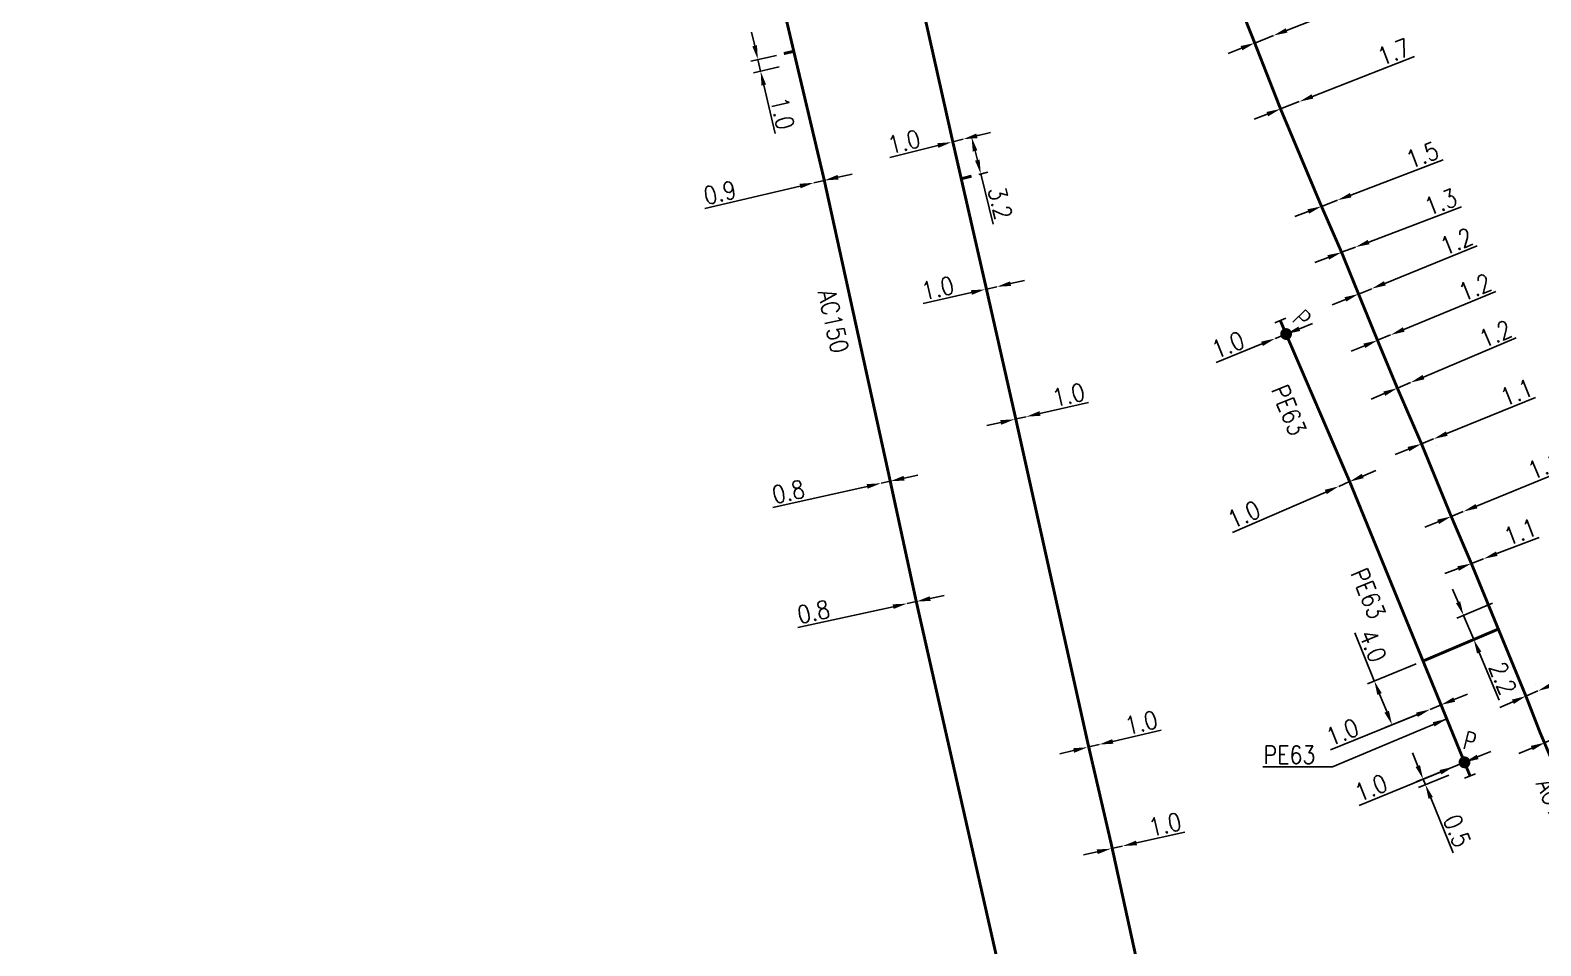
# Model space of a CAD drawing. Header units: millimetres. Extents: x 149996 to 151004, y 126998 to 128018.
# Drawn here: x 150780.6 to 150908.2, y 127329.1 to 127406.4 of the extents above; entities that cross this region are included whole.
import ezdxf
from ezdxf.enums import TextEntityAlignment as Align

# ---------------------------------------------------------------- set-up
doc = ezdxf.new("R2010")
doc.units = ezdxf.units.MM
doc.header["$PDMODE"] = 34
for name, pattern in [('L_100_AP', [14, 10, -1.5, 1, -1.5]), ('L_100_PE', [14, 10, -1.5, 1, -1.5]), ('L_25_AP', [2000, 1000, 1000])]:
    doc.linetypes.add(name, pattern=pattern)
doc.layers.get('0').update_dxf_attribs({"linetype": 'CONTINUOUS'})
doc.layers.get('DEFPOINTS').update_dxf_attribs({"linetype": 'CONTINUOUS'})
for name, color, linetype in [('L_140', 3, 'CONTINUOUS'), ('L_150', 1, 'CONTINUOUS'), ('L_300', 7, 'CONTINUOUS'), ('L_340', 7, 'CONTINUOUS')]:
    doc.layers.add(name, color=color, linetype=linetype)
doc.layers.add('L_170', color=7, linetype='CONTINUOUS', plot=False)
doc.styles.add('G_ROMANS', font='ROMANS.SHX', dxfattribs={"width": 0.75})
doc.styles.get("Standard").update_dxf_attribs({"font": 'romans.shx', "width": 0.85})
doc.dimstyles.get("Standard").update_dxf_attribs({"dimtxt": 1.5, "dimasz": 1.2, "dimexe": 0.625, "dimexo": 0.625, "dimgap": 0.25, "dimtad": 1, "dimdec": 1, "dimzin": 0, "dimdsep": 46, "dimtxsty": 'Standard', "dimcen": -0.5, "dimadec": 0, "dimazin": 0, "dimtfac": 1, "dimtdec": 1, "dimtmove": 0, "dimatfit": 3, "dimfxl": 0, "dimtolj": 1, "dimtzin": 0, "dimarcsym": 0})

# ---------------------------------------------------------------- blocks, each defined once
blk = doc.blocks.new('*D88')
at = {"layer": 'DEFPOINTS', "color": 0, "linetype": 'Continuous', "transparency": 16777216}
for p in [(150846.79, 127393.54), (150846.79, 127393.54), (150847.67, 127393.74)]:
    blk.add_point(p, dxfattribs=at)
at = {"layer": 'L_150', "color": 0, "linetype": 'Continuous', "lineweight": -2, "transparency": 16777216}
for p, q in [((150848.84, 127394.01), (150850.01, 127394.28)), ((150845.62, 127393.26), (150837.57, 127391.38)), ((150847.67, 127393.74), (150846.79, 127393.54)), ((150846.93, 127392.93), (150846.93, 127392.93)), ((150847.81, 127393.13), (150847.81, 127393.13))]:
    blk.add_line(p, q, dxfattribs=at)
at = {"layer": 'L_150', "color": 0, "linetype": 'Continuous', "transparency": 16777216}
for points in [[(150848.79, 127394.21), (150848.88, 127393.82), (150847.67, 127393.74)], [(150845.58, 127393.46), (150845.67, 127393.07), (150846.79, 127393.54)]]:
    blk.add_solid(points, dxfattribs=at)
at = {"layer": 'L_150', "color": 0, "linetype": 'Continuous', "transparency": 16777216, "insert": (150838.85, 127392.71), "char_height": 1.5, "attachment_point": 5, "rotation": 13.1232}
blk.add_mtext('\\A1;0.9', dxfattribs=at)
blk = doc.blocks.new('*D94')
at = {"layer": 'DEFPOINTS', "color": 0, "linetype": 'Continuous', "transparency": 16777216}
for p in [(150885.76, 127380.39), (150885.76, 127380.39), (150886.68, 127380.77)]:
    blk.add_point(p, dxfattribs=at)
at = {"layer": 'L_300', "color": 0, "linetype": 'Continuous', "lineweight": -2, "transparency": 16777216}
for p, q in [((150887.8, 127381.22), (150888.91, 127381.66)), ((150884.64, 127379.94), (150880.76, 127378.38)), ((150886.68, 127380.77), (150885.76, 127380.39))]:
    blk.add_line(p, q, dxfattribs=at)
at = {"layer": 'L_300', "color": 0, "linetype": 'Continuous', "transparency": 16777216}
for points in [[(150887.72, 127381.4), (150887.87, 127381.03), (150886.68, 127380.77)], [(150884.57, 127380.13), (150884.72, 127379.76), (150885.76, 127380.39)]]:
    blk.add_solid(points, dxfattribs=at)
at = {"layer": 'L_300', "color": 0, "linetype": 'Continuous', "transparency": 16777216, "insert": (150881.77, 127379.86), "char_height": 1.5, "attachment_point": 5, "rotation": 21.9541}
blk.add_mtext('\\A1;1.0', dxfattribs=at)
blk = doc.blocks.new('*D95')
at = {"layer": 'DEFPOINTS', "color": 0, "linetype": 'Continuous', "transparency": 16777216}
for p in [(150891.13, 127367.91), (150891.13, 127367.91), (150892.05, 127368.31)]:
    blk.add_point(p, dxfattribs=at)
at = {"layer": 'L_140', "color": 0, "linetype": 'Continuous', "lineweight": -2, "transparency": 16777216}
for p, q in [((150893.15, 127368.78), (150894.25, 127369.26)), ((150890.03, 127367.43), (150882.14, 127364.02)), ((150892.05, 127368.31), (150891.13, 127367.91))]:
    blk.add_line(p, q, dxfattribs=at)
at = {"layer": 'L_140', "color": 0, "linetype": 'Continuous', "transparency": 16777216}
for points in [[(150893.07, 127368.97), (150893.23, 127368.6), (150892.05, 127368.31)], [(150889.95, 127367.62), (150890.11, 127367.25), (150891.13, 127367.91)]]:
    blk.add_solid(points, dxfattribs=at)
at = {"layer": 'L_140', "color": 0, "linetype": 'Continuous', "transparency": 16777216, "insert": (150883.11, 127365.53), "char_height": 1.5, "attachment_point": 5, "rotation": 23.404}
blk.add_mtext('\\A1;1.0', dxfattribs=at)
blk = doc.blocks.new('*D96')
at = {"layer": 'DEFPOINTS', "color": 0, "linetype": 'Continuous', "transparency": 16777216}
for p in [(150904.71, 127358.29), (150901.67, 127357.02), (150904.61, 127355.86)]:
    blk.add_point(p, dxfattribs=at)
at = {"layer": 'L_140', "color": 0, "linetype": 'Continuous', "lineweight": -2, "transparency": 16777216}
for p, q in [((150901.21, 127358.12), (150900.75, 127359.23)), ((150904.13, 127358.05), (150901.1, 127356.78)), ((150901.67, 127357.02), (150902.53, 127354.99)), ((150904.04, 127355.62), (150901.95, 127354.75)), ((150902.99, 127353.88), (150904.68, 127349.85))]:
    blk.add_line(p, q, dxfattribs=at)
at = {"layer": 'L_140', "color": 0, "linetype": 'Continuous', "transparency": 16777216}
for points in [[(150901.39, 127358.2), (150901.03, 127358.05), (150901.67, 127357.02)], [(150903.17, 127353.96), (150902.81, 127353.8), (150902.53, 127354.99)]]:
    blk.add_solid(points, dxfattribs=at)
at = {"layer": 'L_140', "color": 0, "linetype": 'Continuous', "transparency": 16777216, "insert": (150904.99, 127351.7), "char_height": 1.5, "attachment_point": 5, "rotation": 292.7644}
blk.add_mtext('\\A1;2.2', dxfattribs=at)
blk = doc.blocks.new('*D106')
at = {"layer": 'DEFPOINTS', "color": 0, "linetype": 'Continuous', "transparency": 16777216}
for p in [(150909.61, 127346.71), (150909.61, 127346.71), (150908.55, 127346.27)]:
    blk.add_point(p, dxfattribs=at)
at = {"layer": 'L_140', "color": 0, "linetype": 'Continuous', "lineweight": -2, "transparency": 16777216}
for p, q in [((150910.72, 127347.17), (150918.77, 127350.49)), ((150908.55, 127346.27), (150909.61, 127346.71)), ((150907.44, 127345.81), (150906.33, 127345.36))]:
    blk.add_line(p, q, dxfattribs=at)
at = {"layer": 'L_140', "color": 0, "linetype": 'Continuous', "transparency": 16777216}
for points in [[(150910.64, 127347.35), (150910.79, 127346.98), (150909.61, 127346.71)], [(150907.36, 127346), (150907.51, 127345.63), (150908.55, 127346.27)]]:
    blk.add_solid(points, dxfattribs=at)
at = {"layer": 'L_140', "color": 0, "linetype": 'Continuous', "transparency": 16777216, "insert": (150917.01, 127350.85), "char_height": 1.5, "attachment_point": 5, "rotation": 22.4252}
blk.add_mtext('\\A1;1.2', dxfattribs=at)
blk = doc.blocks.new('*D107')
at = {"layer": 'DEFPOINTS', "color": 0, "linetype": 'Continuous', "transparency": 16777216}
for p in [(150907.95, 127350.64), (150907.95, 127350.64), (150906.94, 127350.2)]:
    blk.add_point(p, dxfattribs=at)
at = {"layer": 'L_140', "color": 0, "linetype": 'Continuous', "lineweight": -2, "transparency": 16777216}
for p, q in [((150909.05, 127351.12), (150916.58, 127354.37)), ((150906.7, 127350.78), (150906.7, 127350.78)), ((150906.94, 127350.2), (150907.95, 127350.64)), ((150907.71, 127351.21), (150907.71, 127351.21)), ((150905.84, 127349.73), (150904.74, 127349.25))]:
    blk.add_line(p, q, dxfattribs=at)
at = {"layer": 'L_140', "color": 0, "linetype": 'Continuous', "transparency": 16777216}
for points in [[(150908.98, 127351.3), (150909.13, 127350.93), (150907.95, 127350.64)], [(150905.76, 127349.91), (150905.92, 127349.54), (150906.94, 127350.2)]]:
    blk.add_solid(points, dxfattribs=at)
at = {"layer": 'L_140', "color": 0, "linetype": 'Continuous', "transparency": 16777216, "insert": (150914.98, 127354.76), "char_height": 1.5, "attachment_point": 5, "rotation": 23.3792}
blk.add_mtext('\\A1;1.1', dxfattribs=at)
blk = doc.blocks.new('*D108')
at = {"layer": 'DEFPOINTS', "color": 0, "linetype": 'Continuous', "transparency": 16777216}
for p in [(150898.12, 127371.5), (150899.14, 127371.91), (150899.14, 127371.91)]:
    blk.add_point(p, dxfattribs=at)
at = {"layer": 'L_140', "color": 0, "linetype": 'Continuous', "lineweight": -2, "transparency": 16777216}
for p, q in [((150900.26, 127372.37), (150907.76, 127375.41)), ((150897.01, 127371.05), (150895.9, 127370.6)), ((150898.12, 127371.5), (150899.14, 127371.91)), ((150899.38, 127371.34), (150899.38, 127371.34))]:
    blk.add_line(p, q, dxfattribs=at)
at = {"layer": 'L_140', "color": 0, "linetype": 'Continuous', "transparency": 16777216}
for points in [[(150900.18, 127372.55), (150900.33, 127372.18), (150899.14, 127371.91)], [(150896.94, 127371.24), (150897.09, 127370.87), (150898.12, 127371.5)]]:
    blk.add_solid(points, dxfattribs=at)
at = {"layer": 'L_140', "color": 0, "linetype": 'Continuous', "transparency": 16777216, "insert": (150906.16, 127375.84), "char_height": 1.5, "attachment_point": 5, "rotation": 22.0721}
blk.add_mtext('\\A1;1.1', dxfattribs=at)
blk = doc.blocks.new('*D109')
at = {"layer": 'DEFPOINTS', "color": 0, "linetype": 'Continuous', "transparency": 16777216}
for p in [(150896.08, 127376.2), (150897.19, 127376.67), (150897.19, 127376.67)]:
    blk.add_point(p, dxfattribs=at)
at = {"layer": 'L_140', "color": 0, "linetype": 'Continuous', "lineweight": -2, "transparency": 16777216}
for p, q in [((150898.29, 127377.14), (150906.12, 127380.44)), ((150896.08, 127376.2), (150897.19, 127376.67)), ((150894.97, 127375.74), (150893.87, 127375.27))]:
    blk.add_line(p, q, dxfattribs=at)
at = {"layer": 'L_140', "color": 0, "linetype": 'Continuous', "transparency": 16777216}
for points in [[(150898.21, 127377.32), (150898.37, 127376.95), (150897.19, 127376.67)], [(150894.9, 127375.92), (150895.05, 127375.55), (150896.08, 127376.2)]]:
    blk.add_solid(points, dxfattribs=at)
at = {"layer": 'L_140', "color": 0, "linetype": 'Continuous', "transparency": 16777216, "insert": (150904.35, 127380.78), "char_height": 1.5, "attachment_point": 5, "rotation": 22.8926}
blk.add_mtext('\\A1;1.2', dxfattribs=at)
blk = doc.blocks.new('*D110')
at = {"layer": 'DEFPOINTS', "color": 0, "linetype": 'Continuous', "transparency": 16777216}
for p in [(150891.37, 127387.67), (150892.53, 127388.11), (150892.53, 127388.11)]:
    blk.add_point(p, dxfattribs=at)
at = {"layer": 'L_140', "color": 0, "linetype": 'Continuous', "lineweight": -2, "transparency": 16777216}
for p, q in [((150893.66, 127388.54), (150901.49, 127391.51)), ((150891.37, 127387.67), (150892.53, 127388.11)), ((150890.24, 127387.24), (150889.12, 127386.82))]:
    blk.add_line(p, q, dxfattribs=at)
at = {"layer": 'L_140', "color": 0, "linetype": 'Continuous', "transparency": 16777216}
for points in [[(150890.17, 127387.43), (150890.31, 127387.05), (150891.37, 127387.67)], [(150893.58, 127388.72), (150893.73, 127388.35), (150892.53, 127388.11)]]:
    blk.add_solid(points, dxfattribs=at)
at = {"layer": 'L_140', "color": 0, "linetype": 'Continuous', "transparency": 16777216, "insert": (150899.74, 127391.91), "char_height": 1.5, "attachment_point": 5, "rotation": 20.7763}
blk.add_mtext('\\A1;1.3', dxfattribs=at)
blk = doc.blocks.new('*D111')
at = {"layer": 'DEFPOINTS', "color": 0, "linetype": 'Continuous', "transparency": 16777216}
for p in [(150889.67, 127391.55), (150891.02, 127392.07), (150891.02, 127392.07)]:
    blk.add_point(p, dxfattribs=at)
at = {"layer": 'L_140', "color": 0, "linetype": 'Continuous', "lineweight": -2, "transparency": 16777216}
for p, q in [((150892.14, 127392.5), (150899.94, 127395.49)), ((150889.67, 127391.55), (150891.02, 127392.07)), ((150888.55, 127391.12), (150887.43, 127390.69))]:
    blk.add_line(p, q, dxfattribs=at)
at = {"layer": 'L_140', "color": 0, "linetype": 'Continuous', "transparency": 16777216}
for points in [[(150892.07, 127392.68), (150892.21, 127392.31), (150891.02, 127392.07)], [(150888.48, 127391.3), (150888.62, 127390.93), (150889.67, 127391.55)]]:
    blk.add_solid(points, dxfattribs=at)
at = {"layer": 'L_140', "color": 0, "linetype": 'Continuous', "transparency": 16777216, "insert": (150898.19, 127395.89), "char_height": 1.5, "attachment_point": 5, "rotation": 21.0106}
blk.add_mtext('\\A1;1.5', dxfattribs=at)
blk = doc.blocks.new('*D112')
at = {"layer": 'DEFPOINTS', "color": 0, "linetype": 'Continuous', "transparency": 16777216}
for p in [(150887.79, 127400.39), (150887.79, 127400.39), (150886.21, 127399.78)]:
    blk.add_point(p, dxfattribs=at)
at = {"layer": 'L_140', "color": 0, "linetype": 'Continuous', "lineweight": -2, "transparency": 16777216}
for p, q in [((150888.91, 127400.83), (150897.53, 127404.2)), ((150886.21, 127399.78), (150887.79, 127400.39)), ((150885.09, 127399.34), (150883.97, 127398.9))]:
    blk.add_line(p, q, dxfattribs=at)
at = {"layer": 'L_140', "color": 0, "linetype": 'Continuous', "transparency": 16777216}
for points in [[(150888.84, 127401.02), (150888.98, 127400.65), (150887.79, 127400.39)], [(150885.02, 127399.52), (150885.16, 127399.15), (150886.21, 127399.78)]]:
    blk.add_solid(points, dxfattribs=at)
at = {"layer": 'L_140', "color": 0, "linetype": 'Continuous', "transparency": 16777216, "insert": (150895.77, 127404.59), "char_height": 1.5, "attachment_point": 5, "rotation": 21.3641}
blk.add_mtext('\\A1;1.7', dxfattribs=at)
blk = doc.blocks.new('L_300_12')
at = {"color": 0, "linetype": 'Continuous', "const_width": 0.497, "flags": 128}
blk.add_lwpolyline([(-0.25, 0, 1), (0.25, 0, 1)], format="xyb", close=True, dxfattribs=at)
at = {"color": 0, "linetype": 'Continuous', "style": 'G_ROMANS', "width": 0.75}
blk.add_text('P', height=1.5, dxfattribs=at).set_placement((0, 1.85), align=Align.MIDDLE)
at = {"color": 0, "linetype": 'Continuous', "style": 'G_ROMANS', "width": 0.75, "flags": 3}
for tag, p in [('DEF_LEG', (0, -5)), ('DEF_COUP', (0, -7.5)), ('DEF_TYPE', (0, -10))]:
    blk.add_attdef(tag, text='', height=1.2, dxfattribs=at).set_placement(p, align=Align.MIDDLE)
blk = doc.blocks.new('L_340_07')
at = {"color": 0, "linetype": 'Continuous', "const_width": 0.25, "flags": 128}
blk.add_lwpolyline([(0, 0), (1.25, 0)], dxfattribs=at)
at = {"color": 0, "linetype": 'Continuous', "flags": 128}
blk.add_lwpolyline([(1.25, -0.5), (1.25, 0.5)], dxfattribs=at)
at = {"color": 0, "linetype": 'Continuous', "style": 'G_ROMANS', "width": 0.75, "flags": 3}
for tag, p in [('DEF_LEG', (0.72, -3.47)), ('DEF_COUP', (0.72, -5.97)), ('DEF_TYPE', (0.72, -8.47))]:
    blk.add_attdef(tag, text='', height=1.2, dxfattribs=at).set_placement(p, align=Align.MIDDLE)
blk = doc.blocks.new('*D138')
at = {"layer": 'DEFPOINTS', "color": 0, "linetype": 'Continuous', "transparency": 16777216}
for p in [(150902.33, 127361.4), (150903.36, 127361.79), (150903.36, 127361.79)]:
    blk.add_point(p, dxfattribs=at)
at = {"layer": 'L_140', "color": 0, "linetype": 'Continuous', "lineweight": -2, "transparency": 16777216}
for p, q in [((150904.48, 127362.23), (150908.05, 127363.6)), ((150901.21, 127360.97), (150900.09, 127360.54)), ((150902.33, 127361.4), (150903.36, 127361.79))]:
    blk.add_line(p, q, dxfattribs=at)
at = {"layer": 'L_140', "color": 0, "linetype": 'Continuous', "transparency": 16777216}
for points in [[(150904.41, 127362.41), (150904.55, 127362.04), (150903.36, 127361.79)], [(150901.14, 127361.16), (150901.28, 127360.78), (150902.33, 127361.4)]]:
    blk.add_solid(points, dxfattribs=at)
at = {"layer": 'L_140', "color": 0, "linetype": 'Continuous', "transparency": 16777216, "insert": (150906.46, 127364.06), "char_height": 1.5, "attachment_point": 5, "rotation": 21.0384}
blk.add_mtext('\\A1;1.1', dxfattribs=at)
blk = doc.blocks.new('*D139')
at = {"layer": 'DEFPOINTS', "color": 0, "linetype": 'Continuous', "transparency": 16777216}
for p in [(150900.63, 127365.37), (150901.65, 127365.78), (150901.65, 127365.78)]:
    blk.add_point(p, dxfattribs=at)
at = {"layer": 'L_140', "color": 0, "linetype": 'Continuous', "lineweight": -2, "transparency": 16777216}
for p, q in [((150902.76, 127366.24), (150910.06, 127369.22)), ((150899.52, 127364.91), (150898.41, 127364.46)), ((150900.63, 127365.37), (150901.65, 127365.78))]:
    blk.add_line(p, q, dxfattribs=at)
at = {"layer": 'L_140', "color": 0, "linetype": 'Continuous', "transparency": 16777216}
for points in [[(150902.69, 127366.42), (150902.84, 127366.05), (150901.65, 127365.78)], [(150899.45, 127365.1), (150899.6, 127364.73), (150900.63, 127365.37)]]:
    blk.add_solid(points, dxfattribs=at)
at = {"layer": 'L_140', "color": 0, "linetype": 'Continuous', "transparency": 16777216, "insert": (150908.47, 127369.65), "char_height": 1.5, "attachment_point": 5, "rotation": 22.2521}
blk.add_mtext('\\A1;1.1', dxfattribs=at)
blk = doc.blocks.new('*D140')
at = {"layer": 'DEFPOINTS', "color": 0, "linetype": 'Continuous', "transparency": 16777216}
for p in [(150894.4, 127380.24), (150895.51, 127380.69), (150895.51, 127380.69)]:
    blk.add_point(p, dxfattribs=at)
at = {"layer": 'L_140', "color": 0, "linetype": 'Continuous', "lineweight": -2, "transparency": 16777216}
for p, q in [((150896.62, 127381.15), (150904.4, 127384.35)), ((150894.4, 127380.24), (150895.51, 127380.69)), ((150893.29, 127379.78), (150892.18, 127379.32))]:
    blk.add_line(p, q, dxfattribs=at)
at = {"layer": 'L_140', "color": 0, "linetype": 'Continuous', "transparency": 16777216}
for points in [[(150896.54, 127381.34), (150896.69, 127380.97), (150895.51, 127380.69)], [(150893.21, 127379.96), (150893.37, 127379.59), (150894.4, 127380.24)]]:
    blk.add_solid(points, dxfattribs=at)
at = {"layer": 'L_140', "color": 0, "linetype": 'Continuous', "transparency": 16777216, "insert": (150902.63, 127384.71), "char_height": 1.5, "attachment_point": 5, "rotation": 22.3886}
blk.add_mtext('\\A1;1.2', dxfattribs=at)
blk = doc.blocks.new('*D141')
at = {"layer": 'DEFPOINTS', "color": 0, "linetype": 'Continuous', "transparency": 16777216}
for p in [(150892.8, 127384.15), (150893.91, 127384.6), (150893.91, 127384.6)]:
    blk.add_point(p, dxfattribs=at)
at = {"layer": 'L_140', "color": 0, "linetype": 'Continuous', "lineweight": -2, "transparency": 16777216}
for p, q in [((150895.02, 127385.05), (150902.83, 127388.22)), ((150891.69, 127383.7), (150890.57, 127383.25)), ((150892.8, 127384.15), (150893.91, 127384.6))]:
    blk.add_line(p, q, dxfattribs=at)
at = {"layer": 'L_140', "color": 0, "linetype": 'Continuous', "transparency": 16777216}
for points in [[(150894.95, 127385.24), (150895.1, 127384.87), (150893.91, 127384.6)], [(150891.61, 127383.88), (150891.76, 127383.51), (150892.8, 127384.15)]]:
    blk.add_solid(points, dxfattribs=at)
at = {"layer": 'L_140', "color": 0, "linetype": 'Continuous', "transparency": 16777216, "insert": (150901.07, 127388.59), "char_height": 1.5, "attachment_point": 5, "rotation": 22.0952}
blk.add_mtext('\\A1;1.2', dxfattribs=at)
blk = doc.blocks.new('*D192')
at = {"layer": 'DEFPOINTS', "color": 0, "linetype": 'Continuous', "transparency": 16777216}
for p in [(150853.24, 127368.34), (150852.46, 127368.17), (150852.46, 127368.17)]:
    blk.add_point(p, dxfattribs=at)
at = {"layer": 'L_150', "color": 0, "linetype": 'Continuous', "lineweight": -2, "transparency": 16777216}
for p, q in [((150853.24, 127368.34), (150852.46, 127368.17)), ((150854.41, 127368.6), (150855.58, 127368.86)), ((150851.29, 127367.91), (150843.31, 127366.13))]:
    blk.add_line(p, q, dxfattribs=at)
at = {"layer": 'L_150', "color": 0, "linetype": 'Continuous', "transparency": 16777216}
for points in [[(150854.37, 127368.8), (150854.45, 127368.4), (150853.24, 127368.34)], [(150851.24, 127368.1), (150851.33, 127367.71), (150852.46, 127368.17)]]:
    blk.add_solid(points, dxfattribs=at)
at = {"layer": 'L_150', "color": 0, "linetype": 'Continuous', "transparency": 16777216, "insert": (150844.64, 127367.45), "char_height": 1.5, "attachment_point": 5, "rotation": 12.5262}
blk.add_mtext('\\A1;0.8', dxfattribs=at)
blk = doc.blocks.new('*D197')
at = {"layer": 'DEFPOINTS', "color": 0, "linetype": 'Continuous', "transparency": 16777216}
for p in [(150855.44, 127358.18), (150854.66, 127358.01), (150854.66, 127358.01)]:
    blk.add_point(p, dxfattribs=at)
at = {"layer": 'L_150', "color": 0, "linetype": 'Continuous', "lineweight": -2, "transparency": 16777216}
for p, q in [((150855.44, 127358.18), (150854.66, 127358.01)), ((150856.61, 127358.43), (150857.79, 127358.69)), ((150853.49, 127357.75), (150845.42, 127356))]:
    blk.add_line(p, q, dxfattribs=at)
at = {"layer": 'L_150', "color": 0, "linetype": 'Continuous', "transparency": 16777216}
for points in [[(150856.57, 127358.63), (150856.66, 127358.24), (150855.44, 127358.18)], [(150853.44, 127357.95), (150853.53, 127357.56), (150854.66, 127358.01)]]:
    blk.add_solid(points, dxfattribs=at)
at = {"layer": 'L_150', "color": 0, "linetype": 'Continuous', "transparency": 16777216, "insert": (150846.76, 127357.31), "char_height": 1.5, "attachment_point": 5, "rotation": 12.2633}
blk.add_mtext('\\A1;0.8', dxfattribs=at)
blk = doc.blocks.new('*D212')
at = {"layer": 'DEFPOINTS', "color": 0, "linetype": 'Continuous', "transparency": 16777216}
for p in [(150869.9, 127345.88), (150870.88, 127346.11), (150870.88, 127346.11)]:
    blk.add_point(p, dxfattribs=at)
at = {"layer": 'L_140', "color": 0, "linetype": 'Continuous', "lineweight": -2, "transparency": 16777216}
for p, q in [((150870.74, 127346.72), (150870.74, 127346.72)), ((150872.05, 127346.38), (150876.13, 127347.33)), ((150868.73, 127345.61), (150867.57, 127345.34)), ((150869.76, 127346.49), (150869.76, 127346.49)), ((150869.9, 127345.88), (150870.88, 127346.11))]:
    blk.add_line(p, q, dxfattribs=at)
at = {"layer": 'L_140', "color": 0, "linetype": 'Continuous', "transparency": 16777216}
for points in [[(150868.69, 127345.8), (150868.78, 127345.41), (150869.9, 127345.88)], [(150872, 127346.57), (150872.09, 127346.18), (150870.88, 127346.11)]]:
    blk.add_solid(points, dxfattribs=at)
at = {"layer": 'L_140', "color": 0, "linetype": 'Continuous', "transparency": 16777216, "insert": (150874.44, 127347.96), "char_height": 1.5, "attachment_point": 5, "rotation": 13.1009}
blk.add_mtext('\\A1;1.0', dxfattribs=at)
blk = doc.blocks.new('*D213')
at = {"layer": 'DEFPOINTS', "color": 0, "linetype": 'Continuous', "transparency": 16777216}
for p in [(150871.9, 127337.32), (150872.87, 127337.54), (150872.87, 127337.54)]:
    blk.add_point(p, dxfattribs=at)
at = {"layer": 'L_140', "color": 0, "linetype": 'Continuous', "lineweight": -2, "transparency": 16777216}
for p, q in [((150874.04, 127337.8), (150878.13, 127338.72)), ((150870.73, 127337.05), (150869.56, 127336.79)), ((150871.9, 127337.32), (150872.87, 127337.54))]:
    blk.add_line(p, q, dxfattribs=at)
at = {"layer": 'L_140', "color": 0, "linetype": 'Continuous', "transparency": 16777216}
for points in [[(150874, 127338), (150874.09, 127337.61), (150872.87, 127337.54)], [(150870.68, 127337.25), (150870.77, 127336.86), (150871.9, 127337.32)]]:
    blk.add_solid(points, dxfattribs=at)
at = {"layer": 'L_140', "color": 0, "linetype": 'Continuous', "transparency": 16777216, "insert": (150876.45, 127339.37), "char_height": 1.5, "attachment_point": 5, "rotation": 12.739}
blk.add_mtext('\\A1;1.0', dxfattribs=at)
blk = doc.blocks.new('*D214')
at = {"layer": 'DEFPOINTS', "color": 0, "linetype": 'Continuous', "transparency": 16777216}
for p in [(150863.75, 127373.57), (150864.72, 127373.79), (150864.72, 127373.79)]:
    blk.add_point(p, dxfattribs=at)
at = {"layer": 'L_140', "color": 0, "linetype": 'Continuous', "lineweight": -2, "transparency": 16777216}
for p, q in [((150865.89, 127374.06), (150869.98, 127374.99)), ((150863.75, 127373.57), (150864.72, 127373.79)), ((150862.58, 127373.3), (150861.41, 127373.04))]:
    blk.add_line(p, q, dxfattribs=at)
at = {"layer": 'L_140', "color": 0, "linetype": 'Continuous', "transparency": 16777216}
for points in [[(150862.53, 127373.5), (150862.62, 127373.11), (150863.75, 127373.57)], [(150865.85, 127374.26), (150865.94, 127373.87), (150864.72, 127373.79)]]:
    blk.add_solid(points, dxfattribs=at)
at = {"layer": 'L_140', "color": 0, "linetype": 'Continuous', "transparency": 16777216, "insert": (150868.3, 127375.63), "char_height": 1.5, "attachment_point": 5, "rotation": 12.8562}
blk.add_mtext('\\A1;1.0', dxfattribs=at)
blk = doc.blocks.new('*D215')
at = {"layer": 'DEFPOINTS', "color": 0, "linetype": 'Continuous', "transparency": 16777216}
for p in [(150858.42, 127396.97), (150859.4, 127397.22), (150859.4, 127397.22)]:
    blk.add_point(p, dxfattribs=at)
at = {"layer": 'L_140', "color": 0, "linetype": 'Continuous', "lineweight": -2, "transparency": 16777216}
for p, q in [((150860.56, 127397.51), (150861.72, 127397.8)), ((150857.26, 127396.68), (150853.2, 127395.67)), ((150859.4, 127397.22), (150858.42, 127396.97))]:
    blk.add_line(p, q, dxfattribs=at)
at = {"layer": 'L_140', "color": 0, "linetype": 'Continuous', "transparency": 16777216}
for points in [[(150860.51, 127397.7), (150860.61, 127397.31), (150859.4, 127397.22)], [(150857.21, 127396.88), (150857.31, 127396.49), (150858.42, 127396.97)]]:
    blk.add_solid(points, dxfattribs=at)
at = {"layer": 'L_140', "color": 0, "linetype": 'Continuous', "transparency": 16777216, "insert": (150854.4, 127397), "char_height": 1.5, "attachment_point": 5, "rotation": 14.0115}
blk.add_mtext('\\A1;1.0', dxfattribs=at)
blk = doc.blocks.new('*D216')
at = {"layer": 'DEFPOINTS', "color": 0, "linetype": 'Continuous', "transparency": 16777216}
for p in [(150861.26, 127384.54), (150862.24, 127384.76), (150862.24, 127384.76)]:
    blk.add_point(p, dxfattribs=at)
at = {"layer": 'L_140', "color": 0, "linetype": 'Continuous', "lineweight": -2, "transparency": 16777216}
for p, q in [((150863.41, 127385.03), (150864.58, 127385.3)), ((150860.09, 127384.27), (150856.01, 127383.34)), ((150862.24, 127384.76), (150861.26, 127384.54)), ((150861.4, 127383.93), (150861.4, 127383.93)), ((150862.38, 127384.15), (150862.38, 127384.15))]:
    blk.add_line(p, q, dxfattribs=at)
at = {"layer": 'L_140', "color": 0, "linetype": 'Continuous', "transparency": 16777216}
for points in [[(150863.36, 127385.22), (150863.45, 127384.83), (150862.24, 127384.76)], [(150860.05, 127384.47), (150860.14, 127384.08), (150861.26, 127384.54)]]:
    blk.add_solid(points, dxfattribs=at)
at = {"layer": 'L_140', "color": 0, "linetype": 'Continuous', "transparency": 16777216, "insert": (150857.24, 127384.65), "char_height": 1.5, "attachment_point": 5, "rotation": 12.8295}
blk.add_mtext('\\A1;1.0', dxfattribs=at)
blk = doc.blocks.new('*D353')
at = {"layer": 'DEFPOINTS', "color": 0, "linetype": 'Continuous', "transparency": 16777216}
for p in [(150884.03, 127405.34), (150885.61, 127405.97), (150885.61, 127405.97)]:
    blk.add_point(p, dxfattribs=at)
at = {"layer": 'L_140', "color": 0, "linetype": 'Continuous', "lineweight": -2, "transparency": 16777216}
for p, q in [((150886.72, 127406.41), (150894.95, 127409.64)), ((150884.03, 127405.34), (150885.61, 127405.97)), ((150882.91, 127404.91), (150881.79, 127404.47))]:
    blk.add_line(p, q, dxfattribs=at)
at = {"layer": 'L_140', "color": 0, "linetype": 'Continuous', "transparency": 16777216}
for points in [[(150882.84, 127405.09), (150882.98, 127404.72), (150884.03, 127405.34)], [(150886.65, 127406.59), (150886.8, 127406.22), (150885.61, 127405.97)]]:
    blk.add_solid(points, dxfattribs=at)
at = {"layer": 'L_140', "color": 0, "linetype": 'Continuous', "transparency": 16777216, "insert": (150893.19, 127410.02), "char_height": 1.5, "attachment_point": 5, "rotation": 21.4655}
blk.add_mtext('\\A1;1.7', dxfattribs=at)
blk = doc.blocks.new('*D1324')
at = {"layer": 'DEFPOINTS', "color": 0, "linetype": 'Continuous', "transparency": 16777216}
for p in [(150901.75, 127344.61), (150901.02, 127343.77), (150898.45, 127342.72)]:
    blk.add_point(p, dxfattribs=at)
at = {"layer": 'L_300', "color": 0, "linetype": 'Continuous', "lineweight": -2, "transparency": 16777216}
for p, q in [((150897.8, 127344.29), (150897.35, 127345.4)), ((150901.17, 127344.37), (150897.68, 127342.95)), ((150900.44, 127343.53), (150897.87, 127342.48)), ((150898.26, 127343.18), (150898.45, 127342.72)), ((150898.9, 127341.61), (150900.79, 127336.97))]:
    blk.add_line(p, q, dxfattribs=at)
at = {"layer": 'L_300', "color": 0, "linetype": 'Continuous', "transparency": 16777216}
for points in [[(150897.99, 127344.37), (150897.62, 127344.22), (150898.26, 127343.18)], [(150899.08, 127341.68), (150898.71, 127341.53), (150898.45, 127342.72)]]:
    blk.add_solid(points, dxfattribs=at)
at = {"layer": 'L_300', "color": 0, "linetype": 'Continuous', "transparency": 16777216, "insert": (150901.12, 127338.82), "char_height": 1.5, "attachment_point": 5, "rotation": 292.2139}
blk.add_mtext('\\A1;0.5', dxfattribs=at)
blk = doc.blocks.new('*D1325')
at = {"layer": 'DEFPOINTS', "color": 0, "linetype": 'Continuous', "transparency": 16777216}
for p in [(150900.83, 127344.23), (150900.83, 127344.23), (150901.75, 127344.61)]:
    blk.add_point(p, dxfattribs=at)
at = {"layer": 'L_300', "color": 0, "linetype": 'Continuous', "lineweight": -2, "transparency": 16777216}
for p, q in [((150902.86, 127345.06), (150903.97, 127345.52)), ((150901.75, 127344.61), (150900.83, 127344.23)), ((150901.52, 127345.19), (150901.52, 127345.19)), ((150899.72, 127343.78), (150892.85, 127340.97))]:
    blk.add_line(p, q, dxfattribs=at)
at = {"layer": 'L_300', "color": 0, "linetype": 'Continuous', "transparency": 16777216}
for points in [[(150899.64, 127343.96), (150899.79, 127343.59), (150900.83, 127344.23)], [(150902.79, 127345.25), (150902.94, 127344.88), (150901.75, 127344.61)]]:
    blk.add_solid(points, dxfattribs=at)
at = {"layer": 'L_300', "color": 0, "linetype": 'Continuous', "transparency": 16777216, "insert": (150893.85, 127342.46), "char_height": 1.5, "attachment_point": 5, "rotation": 22.2139}
blk.add_mtext('\\A1;1.0', dxfattribs=at)
blk = doc.blocks.new('*D1326')
at = {"layer": 'DEFPOINTS', "color": 0, "linetype": 'Continuous', "transparency": 16777216}
for p in [(150898.25, 127353.16), (150898.85, 127349.08), (150895.63, 127347.78)]:
    blk.add_point(p, dxfattribs=at)
at = {"layer": 'L_140', "color": 0, "linetype": 'Continuous', "lineweight": -2, "transparency": 16777216}
for p, q in [((150894.13, 127351.48), (150892.48, 127355.53)), ((150897.67, 127352.92), (150893.55, 127351.25)), ((150895.18, 127348.89), (150894.58, 127350.37)), ((150898.27, 127348.84), (150895.05, 127347.54))]:
    blk.add_line(p, q, dxfattribs=at)
at = {"layer": 'L_140', "color": 0, "linetype": 'Continuous', "transparency": 16777216}
for points in [[(150894.76, 127350.45), (150894.39, 127350.3), (150894.13, 127351.48)], [(150895.37, 127348.96), (150894.99, 127348.81), (150895.63, 127347.78)]]:
    blk.add_solid(points, dxfattribs=at)
at = {"layer": 'L_140', "color": 0, "linetype": 'Continuous', "transparency": 16777216, "insert": (150894.01, 127354.44), "char_height": 1.5, "attachment_point": 5, "rotation": 292.0777}
blk.add_mtext('\\A1;4.0', dxfattribs=at)
blk = doc.blocks.new('*D1330')
at = {"layer": 'DEFPOINTS', "color": 0, "linetype": 'Continuous', "transparency": 16777216}
for p in [(150899.77, 127349.46), (150898.85, 127349.08), (150898.85, 127349.08)]:
    blk.add_point(p, dxfattribs=at)
at = {"layer": 'L_140', "color": 0, "linetype": 'Continuous', "lineweight": -2, "transparency": 16777216}
for p, q in [((150899.77, 127349.46), (150898.85, 127349.08)), ((150900.89, 127349.91), (150902, 127350.36)), ((150897.73, 127348.63), (150890.42, 127345.67))]:
    blk.add_line(p, q, dxfattribs=at)
at = {"layer": 'L_140', "color": 0, "linetype": 'Continuous', "transparency": 16777216}
for points in [[(150900.81, 127350.09), (150900.96, 127349.72), (150899.77, 127349.46)], [(150897.66, 127348.81), (150897.81, 127348.44), (150898.85, 127349.08)]]:
    blk.add_solid(points, dxfattribs=at)
at = {"layer": 'L_140', "color": 0, "linetype": 'Continuous', "transparency": 16777216, "insert": (150891.43, 127347.16), "char_height": 1.5, "attachment_point": 5, "rotation": 22.0395}
blk.add_mtext('\\A1;1.0', dxfattribs=at)
blk = doc.blocks.new('*D1359')
at = {"layer": 'DEFPOINTS', "color": 0, "linetype": 'Continuous', "transparency": 16777216}
for p in [(150844.25, 127404.45), (150842.29, 127402.96), (150844.47, 127403.47)]:
    blk.add_point(p, dxfattribs=at)
at = {"layer": 'L_170', "color": 0, "linetype": 'Continuous', "lineweight": -2, "transparency": 16777216}
for p, q in [((150841.79, 127405.11), (150841.52, 127406.27)), ((150843.64, 127404.3), (150841.45, 127403.8)), ((150843.86, 127403.33), (150841.68, 127402.82)), ((150842.06, 127403.94), (150842.29, 127402.96)), ((150842.56, 127401.79), (150843.51, 127397.71))]:
    blk.add_line(p, q, dxfattribs=at)
at = {"layer": 'L_170', "color": 0, "linetype": 'Continuous', "transparency": 16777216}
for points in [[(150841.98, 127405.15), (150841.59, 127405.06), (150842.06, 127403.94)], [(150842.75, 127401.84), (150842.36, 127401.75), (150842.29, 127402.96)]]:
    blk.add_solid(points, dxfattribs=at)
at = {"layer": 'L_170', "color": 0, "linetype": 'Continuous', "transparency": 16777216, "insert": (150844.14, 127399.4), "char_height": 1.5, "attachment_point": 5, "rotation": 283.0796}
blk.add_mtext('\\A1;1.0', dxfattribs=at)
blk = doc.blocks.new('*D1393')
at = {"layer": 'DEFPOINTS', "color": 0, "linetype": 'Continuous', "transparency": 16777216}
for p in [(150859.4, 127397.22), (150860.11, 127397.39), (150860.11, 127394.1)]:
    blk.add_point(p, dxfattribs=at)
at = {"layer": 'L_170', "color": 0, "linetype": 'Continuous', "lineweight": -2, "transparency": 16777216}
for p, q in [((150860, 127397.37), (150860.72, 127397.55)), ((150860.4, 127396.23), (150860.6, 127395.45)), ((150860.72, 127394.25), (150861.49, 127394.44)), ((150860.89, 127394.29), (150861.94, 127390.05))]:
    blk.add_line(p, q, dxfattribs=at)
at = {"layer": 'L_170', "color": 0, "linetype": 'Continuous', "transparency": 16777216}
for points in [[(150860.6, 127396.28), (150860.21, 127396.18), (150860.11, 127397.39)], [(150860.79, 127395.5), (150860.4, 127395.41), (150860.89, 127394.29)]]:
    blk.add_solid(points, dxfattribs=at)
at = {"layer": 'L_170', "color": 0, "linetype": 'Continuous', "transparency": 16777216, "insert": (150862.53, 127391.83), "char_height": 1.5, "attachment_point": 5, "rotation": 284.0115}
blk.add_mtext('\\A1;3.2', dxfattribs=at)

msp = doc.modelspace()

# ---------------------------------------------------------------- linework, layer by layer
at = {"layer": 'L_140', "linetype": 'L_100_AP', "flags": 128}
for points in [[(150763.07, 127734.76, 0.25, 0.25, 0), (150758.87, 127733.97, 0.25, 0.25, 0), (150759.89, 127728.21, 0.25, 0.25, 0), (150761.65, 127718.07, 0.25, 0.25, 0), (150766.85, 127707.12, 0.25, 0.25, 0), (150771.46, 127697.46, 0.25, 0.25, 0), (150769.37, 127691.87, 0.25, 0.25, 0), (150781.31, 127667.07, 0.25, 0.25, 0), (150787.87, 127653.39, 0.25, 0.25, 0), (150801.53, 127625.02, 0.25, 0.25, 0), (150805.03, 127617.12, 0.25, 0.25, 0), (150806.59, 127612.77, 0.25, 0.25, 0), (150808.92, 127606.04, 0.25, 0.25, 0), (150812.25, 127597.37, 0.25, 0.25, 0), (150814.54, 127590.48, 0.25, 0.25, 0), (150816.58, 127584.21, 0.25, 0.25, 0), (150818.05, 127578.16, 0.25, 0.25, 0), (150819.72, 127571.62, 0.25, 0.25, 0), (150820.84, 127566.63, 0.25, 0.25, 0), (150821.64, 127564.41, 0.25, 0.25, 0), (150823.76, 127564.95, 0.25, 0.25, 0), (150826.18, 127553.5, 0.25, 0.25, 0), (150828.77, 127541.21, 0.25, 0.25, 0), (150828.44, 127531.73, 0.25, 0.25, 0), (150828.44, 127531.73, 0.25, 0.25, 0), (150832.7, 127522.34, 0.25, 0.25, 0), (150838.81, 127509.39, 0.25, 0.25, 0), (150842.81, 127500.97, 0.25, 0.25, 0), (150845.68, 127495.15, 0.25, 0.25, 0), (150846.75, 127492.65, 0.25, 0.25, 0), (150847.67, 127490.48, 0.25, 0.25, 0), (150848.98, 127487.4, 0.25, 0.25, 0), (150849.71, 127485.6, 0.25, 0.25, 0), (150850.72, 127483.11, 0.25, 0.25, 0), (150853.21, 127477.7, 0.25, 0.25, 0), (150855.32, 127472.86, 0.25, 0.25, 0), (150856.72, 127469.35, 0.25, 0.25, 0), (150856.89, 127468.93, 0.25, 0.25, 0), (150858.78, 127464.52, 0.25, 0.25, 0), (150860.71, 127460.37, 0.25, 0.25, 0), (150862.65, 127456.08, 0.25, 0.25, 0), (150864.62, 127452.05, 0.25, 0.25, 0), (150866.06, 127447.87, 0.25, 0.25, 0), (150868.06, 127443.19, 0.25, 0.25, 0), (150871.76, 127434.53, 0.25, 0.25, 0), (150875.09, 127426.85, 0.25, 0.25, 0), (150879.6, 127415.77, 0.25, 0.25, 0), (150882.32, 127409.64, 0.25, 0.25, 0), (150884.03, 127405.34, 0.25, 0.25, 0), (150886.21, 127399.78, 0.25, 0.25, 0), (150889.67, 127391.55, 0.25, 0.25, 0), (150891.37, 127387.67, 0.25, 0.25, 0), (150892.8, 127384.15, 0.25, 0.25, 0), (150894.4, 127380.24, 0.25, 0.25, 0), (150896.08, 127376.2, 0.25, 0.25, 0), (150898.12, 127371.5, 0.25, 0.25, 0), (150900.63, 127365.37, 0.25, 0.25, 0), (150902.33, 127361.4, 0.25, 0.25, 0), (150906.94, 127350.2, 0.25, 0.25, 0), (150908.12, 127347.16, 0.25, 0.25, 0), (150912.71, 127336.39, 0.25, 0.25, 0), (150914.24, 127332.64, 0.25, 0.25, 0), (150917.48, 127325.75, 0.25, 0.25, 0), (150919.67, 127319.49, 0.25, 0.25, 0), (150921.39, 127315.91, 0.25, 0.25, 0), (150928.07, 127299.83, 0.25, 0.25, 0), (150936.81, 127278.76, 0.25, 0.25, 0), (150940.31, 127270.14, 0.25, 0.25, 0), (150943.23, 127262.81, 0.25, 0.25, 0), (150945.68, 127257.44, 0.25, 0.25, 0), (150952.55, 127241.94, 0.25, 0.25, 0), (150953.88, 127237.37, 0.25, 0.25, 0), (150955.67, 127233.59, 0.25, 0.25, 0), (150959.59, 127223.94, 0.25, 0.25, 0), (150961, 127220.4, 0.25, 0.25, 0), (150964.46, 127211.89, 0.25, 0.25, 0), (150966.56, 127207.38, 0.25, 0.25, 0), (150968.45, 127202.69, 0.25, 0.25, 0), (150971.18, 127196.25, 0.25, 0.25, 0), (150976.51, 127183.42, 0.25, 0.25, 0), (150978.12, 127179.45, 0.25, 0.25, 0), (150979.81, 127175.25, 0.25, 0.25, 0), (150985.33, 127162.34, 0.25, 0.25, 0), (150989.09, 127153.34, 0.25, 0.25, 0), (150993.05, 127143.81, 0.25, 0.25, 0), (150996.34, 127135.83, 0.25, 0.25, 0), (150998.15, 127131.52, 0.25, 0.25, 0), (151000, 127127.13, 0, 0, 0)], [(150948.32, 127000, 0.25, 0.25, 0), (150947.39, 127004.02, 0.25, 0.25, 0), (150943.73, 127019.95, 0.25, 0.25, 0), (150943.06, 127022.88, 0.25, 0.25, 0), (150941.55, 127028.65, 0.25, 0.25, 0), (150938.24, 127043.65, 0.25, 0.25, 0), (150936.86, 127049.74, 0.25, 0.25, 0), (150933.52, 127064.57, 0.25, 0.25, 0), (150932.64, 127068.48, 0.25, 0.25, 0), (150930.07, 127079.72, 0.25, 0.25, 0), (150929.83, 127080.8, 0.25, 0.25, 0), (150925.32, 127100.43, 0.25, 0.25, 0), (150922.19, 127114.09, 0.25, 0.25, 0), (150918.52, 127130.61, 0.25, 0.25, 0), (150917.46, 127135.41, 0.25, 0.25, 0), (150916.92, 127137.7, 0.25, 0.25, 0), (150914.84, 127146.59, 0.25, 0.25, 0), (150913.19, 127153.88, 0.25, 0.25, 0), (150910.56, 127165.48, 0.25, 0.25, 0), (150910.16, 127167.32, 0.25, 0.25, 0), (150908.13, 127176.5, 0.25, 0.25, 0), (150901.11, 127207.25, 0.25, 0.25, 0), (150900.89, 127208.23, 0.25, 0.25, 0), (150898.35, 127219.72, 0.25, 0.25, 0), (150895, 127234.78, 0.25, 0.25, 0), (150893.04, 127243.48, 0.25, 0.25, 0), (150891.21, 127250.93, 0.25, 0.25, 0), (150891.21, 127250.93, 0.25, 0.25, 0), (150891.21, 127250.93, 0.25, 0.25, 0), (150888.59, 127261.59, 0.25, 0.25, 0), (150883.04, 127287.66, 0.25, 0.25, 0), (150878.69, 127307.57, 0.25, 0.25, 0), (150876.97, 127315.44, 0.25, 0.25, 0), (150876.8, 127316.13, 0.25, 0.25, 0), (150875.07, 127323.27, 0.25, 0.25, 0), (150871.92, 127337.67, 0.25, 0.25, 0), (150869.93, 127346.24, 0.25, 0.25, 0), (150863.77, 127373.93, 0.25, 0.25, 0), (150861.29, 127384.9, 0.25, 0.25, 0), (150858.45, 127397.33, 0.25, 0.25, 0), (150851.9, 127426.53, 0.25, 0.25, 0), (150849.83, 127436.26, 0.25, 0.25, 0), (150847.64, 127445.43, 0.25, 0.25, 0), (150846.62, 127449.35, 0.25, 0.25, 0), (150841.6, 127472.53, 0.25, 0.25, 0), (150840.83, 127475.76, 0.25, 0.25, 0), (150843.07, 127476.37, 0.25, 0.25, 0), (150845.69, 127477.11, 0.25, 0.25, 0), (150847.24, 127473.42, 0.25, 0.25, 0), (150853.84, 127476.25, 0, 0, 0)]]:
    msp.add_lwpolyline(points, format="xyseb", dxfattribs=at)
at = {"layer": 'L_140', "linetype": 'L_100_PE', "const_width": 0.25, "flags": 128}
for points in [[(150901.75, 127344.61), (150899.77, 127349.46), (150898.25, 127353.16), (150892.05, 127368.31), (150892.05, 127368.31), (150886.68, 127380.77)], [(150904.61, 127355.86), (150898.25, 127353.16)]]:
    msp.add_lwpolyline(points, dxfattribs=at)
at = {"layer": 'L_150', "linetype": 'L_25_AP', "flags": 128}
msp.add_lwpolyline([(150936.15, 127000, 0.25, 0.25, 0), (150934.59, 127006.78, 0.25, 0.25, 0), (150933.6, 127011.04, 0.25, 0.25, 0), (150930.83, 127023.68, 0.25, 0.25, 0), (150929.37, 127030.34, 0.25, 0.25, 0), (150929.37, 127030.34, 0.25, 0.25, 0), (150927.19, 127039.76, 0.25, 0.25, 0), (150926.47, 127042.87, 0.25, 0.25, 0), (150925.49, 127047.11, 0.25, 0.25, 0), (150924.83, 127049.98, 0.25, 0.25, 0), (150918.65, 127077.22, 0.25, 0.25, 0), (150917.34, 127082.63, 0.25, 0.25, 0), (150915.02, 127092.18, 0.25, 0.25, 0), (150913.92, 127096.73, 0.25, 0.25, 0), (150913.56, 127099.32, 0.25, 0.25, 0), (150909.57, 127116.01, 0.25, 0.25, 0), (150909.33, 127117.08, 0.25, 0.25, 0), (150906.87, 127128.03, 0.25, 0.25, 0), (150903.29, 127143.98, 0.25, 0.25, 0), (150900.47, 127156.69, 0.25, 0.25, 0), (150899.82, 127159.59, 0.25, 0.25, 0), (150898.03, 127166.74, 0.25, 0.25, 0), (150895.83, 127176.51, 0.25, 0.25, 0), (150891.41, 127196.4, 0.25, 0.25, 0), (150888.77, 127207.92, 0.25, 0.25, 0), (150888.32, 127209.87, 0.25, 0.25, 0), (150886.5, 127217.72, 0.25, 0.25, 0), (150884.3, 127227.22, 0.25, 0.25, 0), (150883.11, 127232.89, 0.25, 0.25, 0), (150880.36, 127244.07, 0.25, 0.25, 0), (150879.36, 127248.34, 0.25, 0.25, 0), (150878.98, 127250.86, 0.25, 0.25, 0), (150876.01, 127262.88, 0.25, 0.25, 0), (150873.35, 127274.95, 0.25, 0.25, 0), (150871.54, 127282.6, 0.25, 0.25, 0), (150869.13, 127294.01, 0.25, 0.25, 0), (150867.36, 127303.59, 0.25, 0.25, 0), (150864.9, 127316.13, 0.25, 0.25, 0), (150862.88, 127325.28, 0.25, 0.25, 0), (150855.44, 127358.18, 0.25, 0.25, 0), (150853.24, 127368.34, 0.25, 0.25, 0), (150847.67, 127393.74, 0.25, 0.25, 0), (150845.09, 127404.64, 0.25, 0.25, 0), (150844, 127409.27, 0.25, 0.25, 0), (150842.95, 127414.08, 0.25, 0.25, 0), (150839.44, 127430.25, 0.25, 0.25, 0), (150836.52, 127443.25, 0.25, 0.25, 0), (150834.62, 127451.72, 0.25, 0.25, 0), (150831.6, 127464.1, 0.25, 0.25, 0), (150830.04, 127471.18, 0.25, 0.25, 0), (150830.04, 127471.18, 0.25, 0.25, 0), (150826.3, 127488.62, 0.25, 0.25, 0), (150825.65, 127491.65, 0.25, 0.25, 0), (150820.73, 127512.88, 0.25, 0.25, 0), (150819.13, 127520.35, 0.25, 0.25, 0), (150816.67, 127531.18, 0.25, 0.25, 0), (150813.16, 127548.77, 0.25, 0.25, 0), (150813.16, 127548.77, 0.25, 0.25, 0), (150810.7, 127554.69, 0, 0, 0)], format="xyseb", dxfattribs=at)
at = {"layer": 'L_170', "linetype": 'Continuous', "const_width": 0.25, "flags": 128}
for points in [[(150844.25, 127404.45), (150845.09, 127404.64)], [(150859.24, 127393.88), (150860.11, 127394.1)]]:
    msp.add_lwpolyline(points, dxfattribs=at)

# ---------------------------------------------------------------- block references
at = {"layer": 'L_300'}
for p, rotation in [((150886.68, 127380.77), 314.1235427824108), ((150901.75, 127344.61), 345.9917691454789)]:
    msp.add_blockref('L_300_12', p, dxfattribs=dict(at, rotation=rotation))
at = {"layer": 'L_340'}
for p, rotation in [((150886.68, 127380.77), 113.2979890154719), ((150901.75, 127344.61), 292.2138571555656)]:
    msp.add_blockref('L_340_07', p, dxfattribs=dict(at, rotation=rotation))

# ---------------------------------------------------------------- texts
at = {"layer": 'L_140', "linetype": 'Continuous', "width": 0.85}
for s, rotation, p in [('PE63', 292.2203, (150886.91, 127374.35)), ('PE63', 292.2203, (150893.62, 127358.86)), ('AC150', 292.8509, (150909.51, 127340.62))]:
    msp.add_text(s, height=1.5, rotation=rotation, dxfattribs=at).set_placement(p, align=Align.MIDDLE)
at = {"layer": 'L_140', "linetype": 'Continuous', "insert": (150889.15, 127344.49), "char_height": 1.5, "attachment_point": 9}
msp.add_mtext('\\A1;PE63', dxfattribs=at)
at = {"layer": 'L_150', "linetype": 'Continuous', "width": 0.85}
msp.add_text('AC150', height=1.5, rotation=282.4364, dxfattribs=at).set_placement((150848.44, 127381.84), align=Align.MIDDLE)

# ---------------------------------------------------------------- dimensions: what is measured, and where the dimension line sits
at = {"layer": 'L_140', "linetype": 'Continuous'}
for base, p1, p2, angle, picture, middle in [((150885.61, 127405.97), (150884.03, 127405.34), (150885.61, 127405.97), 21.4655, '*D353', (150893.56, 127409.09)), ((150887.79, 127400.39), (150886.21, 127399.78), (150887.79, 127400.39), 21.3641, '*D112', (150896.14, 127403.66)), ((150859.4, 127397.22), (150858.42, 127396.97), (150859.4, 127397.22), 194.0115, '*D215', (150854.65, 127396.03)), ((150891.023, 127392.0664), (150889.6694, 127391.5466), (150891.023, 127392.0665), 21.0106, '*D111', (150898.5453, 127394.9556)), ((150892.5338, 127388.1104), (150891.3651, 127387.667), (150892.5338, 127388.1104), 20.7763, '*D110', (150900.0918, 127390.9778)), ((150893.91, 127384.6), (150892.8, 127384.15), (150893.91, 127384.6), 202.0952, '*D141', (150901.45, 127387.66)), ((150862.24, 127384.76), (150861.26, 127384.54), (150862.24, 127384.76), 192.8295, '*D216', (150857.47, 127383.68)), ((150895.51, 127380.69), (150894.4, 127380.24), (150895.51, 127380.69), 202.3886, '*D140', (150903.01, 127383.79)), ((150897.19, 127376.67), (150896.08, 127376.2), (150897.19, 127376.67), 22.8926, '*D109', (150904.74, 127379.86)), ((150899.14, 127371.91), (150898.12, 127371.5), (150899.14, 127371.91), 22.0721, '*D108', (150906.54, 127374.91)), ((150864.72, 127373.79), (150863.75, 127373.57), (150864.72, 127373.79), 192.8562, '*D214', (150868.52, 127374.66)), ((150901.65, 127365.78), (150900.63, 127365.37), (150901.65, 127365.78), 202.2521, '*D139', (150908.84, 127368.73)), ((150891.13, 127367.91), (150892.05, 127368.31), (150891.13, 127367.91), 203.404, '*D95', (150883.51, 127364.61)), ((150903.36, 127361.79), (150902.33, 127361.4), (150903.36, 127361.79), 201.0384, '*D138', (150906.82, 127363.13)), ((150901.67, 127357.02), (150904.61, 127355.86), (150904.71, 127358.29), 112.7644, '*D96', (150904.07, 127351.31)), ((150907.95, 127350.64), (150906.94, 127350.2), (150907.95, 127350.64), 23.3792, '*D107', (150915.37, 127353.85)), ((150909.6092, 127346.7099), (150908.5462, 127346.2712), (150909.6092, 127346.7099), 22.4252, '*D106', (150917.3905, 127349.9211)), ((150870.88, 127346.11), (150869.9, 127345.88), (150870.88, 127346.11), 193.1009, '*D212', (150874.67, 127346.99)), ((150872.87, 127337.54), (150871.9, 127337.32), (150872.87, 127337.54), 192.739, '*D213', (150876.67, 127338.4))]:
    dim = msp.add_linear_dim(base=base, p1=p1, p2=p2, angle=angle, dimstyle='Standard', override={"dimexe": 0.625, "dimtad": 1, "dimse1": 0, "dimse2": 0, "dimtmove": 0, "dimatfit": 3}, dxfattribs=at)
    dim.commit()
    dim.dimension.update_dxf_attribs({"geometry": picture, "text_midpoint": middle, "dimtype": 160})
for base, p1, angle, picture, middle in [((150895.63, 127347.78), (150898.25, 127353.16), 112.0777, '*D1326', (150893.08, 127354.06)), ((150898.85, 127349.08), (150899.77, 127349.46), 22.0395, '*D1330', (150891.81, 127346.23))]:
    dim = msp.add_linear_dim(base=base, p1=p1, p2=(150898.85, 127349.08), angle=angle, dimstyle='Standard', dxfattribs=at)
    dim.commit()
    dim.dimension.update_dxf_attribs({"geometry": picture, "text_midpoint": middle, "dimtype": 160})
at = {"layer": 'L_150', "linetype": 'Continuous'}
for base, p1, p2, angle, picture, middle in [((150846.79, 127393.54), (150847.67, 127393.74), (150846.79, 127393.54), 193.1232, '*D88', (150839.08, 127391.74)), ((150852.46, 127368.17), (150853.24, 127368.34), (150852.46, 127368.17), 12.5262, '*D192', (150844.85, 127366.48)), ((150854.66, 127358.01), (150855.44, 127358.18), (150854.66, 127358.01), 12.2633, '*D197', (150846.97, 127356.33))]:
    dim = msp.add_linear_dim(base=base, p1=p1, p2=p2, angle=angle, dimstyle='Standard', override={"dimexe": 0.625, "dimtad": 1, "dimse1": 0, "dimse2": 0, "dimtmove": 0, "dimatfit": 3}, dxfattribs=at)
    dim.commit()
    dim.dimension.update_dxf_attribs({"geometry": picture, "text_midpoint": middle, "dimtype": 160})
at = {"layer": 'L_170', "linetype": 'Continuous'}
for base, p1, p2, angle, picture, middle in [((150842.29, 127402.96), (150844.25, 127404.45), (150844.47, 127403.47), 103.0796, '*D1359', (150843.17, 127399.17)), ((150860.11, 127397.39), (150860.11, 127394.1), (150859.4, 127397.22), 284.0115, '*D1393', (150861.56, 127391.59))]:
    dim = msp.add_linear_dim(base=base, p1=p1, p2=p2, angle=angle, dimstyle='Standard', dxfattribs=at)
    dim.commit()
    dim.dimension.update_dxf_attribs({"geometry": picture, "text_midpoint": middle, "dimtype": 160})
at = {"layer": 'L_300', "linetype": 'Continuous'}
dim = msp.add_linear_dim(base=(150885.76, 127380.39), p1=(150886.68, 127380.77), p2=(150885.76, 127380.39), angle=201.9541, dimstyle='Standard', override={"dimexe": 0.625, "dimtad": 1, "dimse1": 0, "dimse2": 0, "dimtmove": 0, "dimatfit": 3}, dxfattribs=at)
dim.commit()
dim.dimension.update_dxf_attribs({"geometry": '*D94', "text_midpoint": (150882.15, 127378.94), "dimtype": 160})
for base, p2, angle, picture, middle in [((150900.83, 127344.23), (150900.83, 127344.23), 22.2139, '*D1325', (150894.23, 127341.54)), ((150898.45, 127342.72), (150901.02, 127343.77), 112.2139, '*D1324', (150900.19, 127338.44))]:
    dim = msp.add_linear_dim(base=base, p1=(150901.75, 127344.61), p2=p2, angle=angle, dimstyle='Standard', dxfattribs=at)
    dim.commit()
    dim.dimension.update_dxf_attribs({"geometry": picture, "text_midpoint": middle, "dimtype": 160})

# ---------------------------------------------------------------- leaders
at = {"layer": 'L_140', "linetype": 'Continuous', "annotation_type": 0, "has_hookline": 1, "hookline_direction": 1, "text_width": 4.43}
msp.add_leader([(150900.25, 127348.28), (150890.6, 127344.24), (150889.4, 127344.24)], dimstyle='Standard', dxfattribs=at)

doc.saveas('drawing.dxf')
